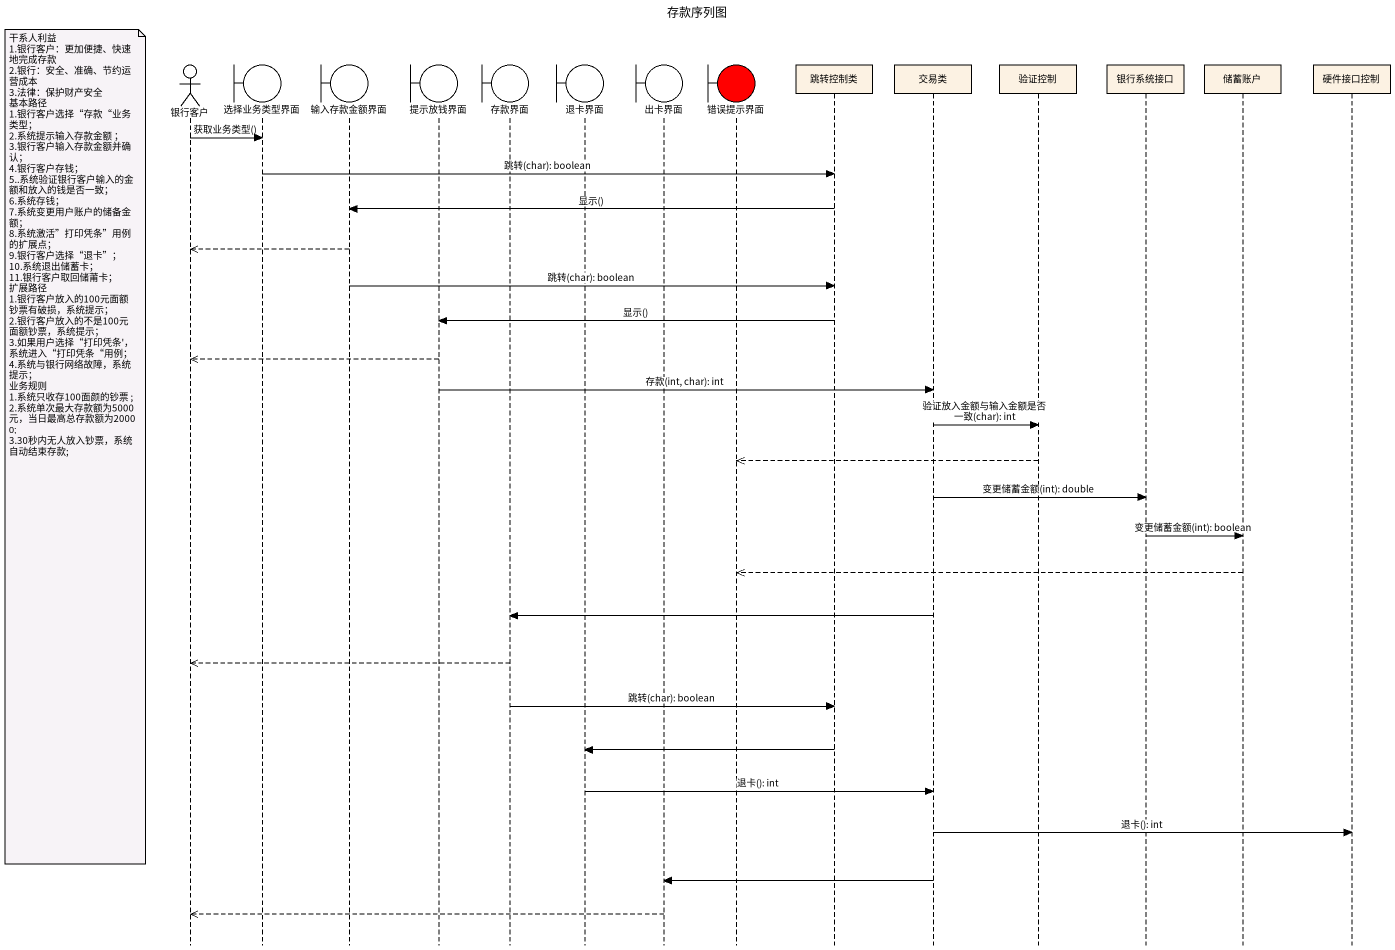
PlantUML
@startuml
title 存款序列图
hide footbox
actor 银行客户
boundary 选择业务类型界面
boundary 输入存款金额界面
boundary 提示放钱界面
boundary 存款界面
boundary 退卡界面
boundary 出卡界面
boundary 错误提示界面 #FF0000
participant 跳转控制类
participant 交易类
participant 验证控制
participant 银行系统接口
participant 储蓄账户
participant 硬件接口控制

银行客户 -> 选择业务类型界面 : 获取业务类型()
选择业务类型界面 -> 跳转控制类 : 跳转(char): boolean
跳转控制类 -> 输入存款金额界面 : 显示()
输入存款金额界面 -->> 银行客户
输入存款金额界面 -> 跳转控制类 : 跳转(char): boolean
跳转控制类 -> 提示放钱界面 : 显示()
提示放钱界面 -->> 银行客户
提示放钱界面 -> 交易类 : 存款(int, char): int
交易类 -> 验证控制 : 验证放入金额与输入金额是否一致(char): int
note left of 银行客户
  干系人利益
  1.银行客户：更加便捷、快速地完成存款
  2.银行：安全、准确、节约运营成本
  3.法律：保护财产安全
  基本路径
  1.银行客户选择“存款“业务类型；
  2.系统提示输入存款金额 ；
  3.银行客户输入存款金额并确认；
  4.银行客户存钱；
  5..系统验证银行客户输入的金额和放入的钱是否一致；
  6.系统存钱；
  7.系统变更用户账户的储备金额；
  8.系统激活”打印凭条”用例的扩展点；
  9.银行客户选择“退卡”；
  10.系统退出储蓄卡；
  11.银行客户取回储莆卡；
  扩展路径
  1.银行客户放入的100元面额钞票有破损，系统提示；
  2.银行客户放入的不是100元面额钞票，系统提示；
  3.如果用户选择“打印凭条'，系统进入“打印凭条“用例；
  4.系统与银行网络故障，系统提示；
  业务规则
  1.系统只收存100面颜的钞票 ;
  2.系统单次最大存款额为5000元，当日最高总存款额为20000;
  3.30秒内无人放入钞票，系统自动结束存款;
end note
验证控制 -->> 错误提示界面
交易类 -> 银行系统接口 : 变更储蓄金额(int): double
银行系统接口 -> 储蓄账户 : 变更储蓄金额(int): boolean
储蓄账户 -->> 错误提示界面
交易类 -> 存款界面
存款界面 -->> 银行客户
存款界面 -> 跳转控制类 : 跳转(char): boolean
跳转控制类 -> 退卡界面
退卡界面 -> 交易类 : 退卡(): int
交易类 -> 硬件接口控制 : 退卡(): int
交易类 -> 出卡界面
出卡界面 -->> 银行客户
@enduml
